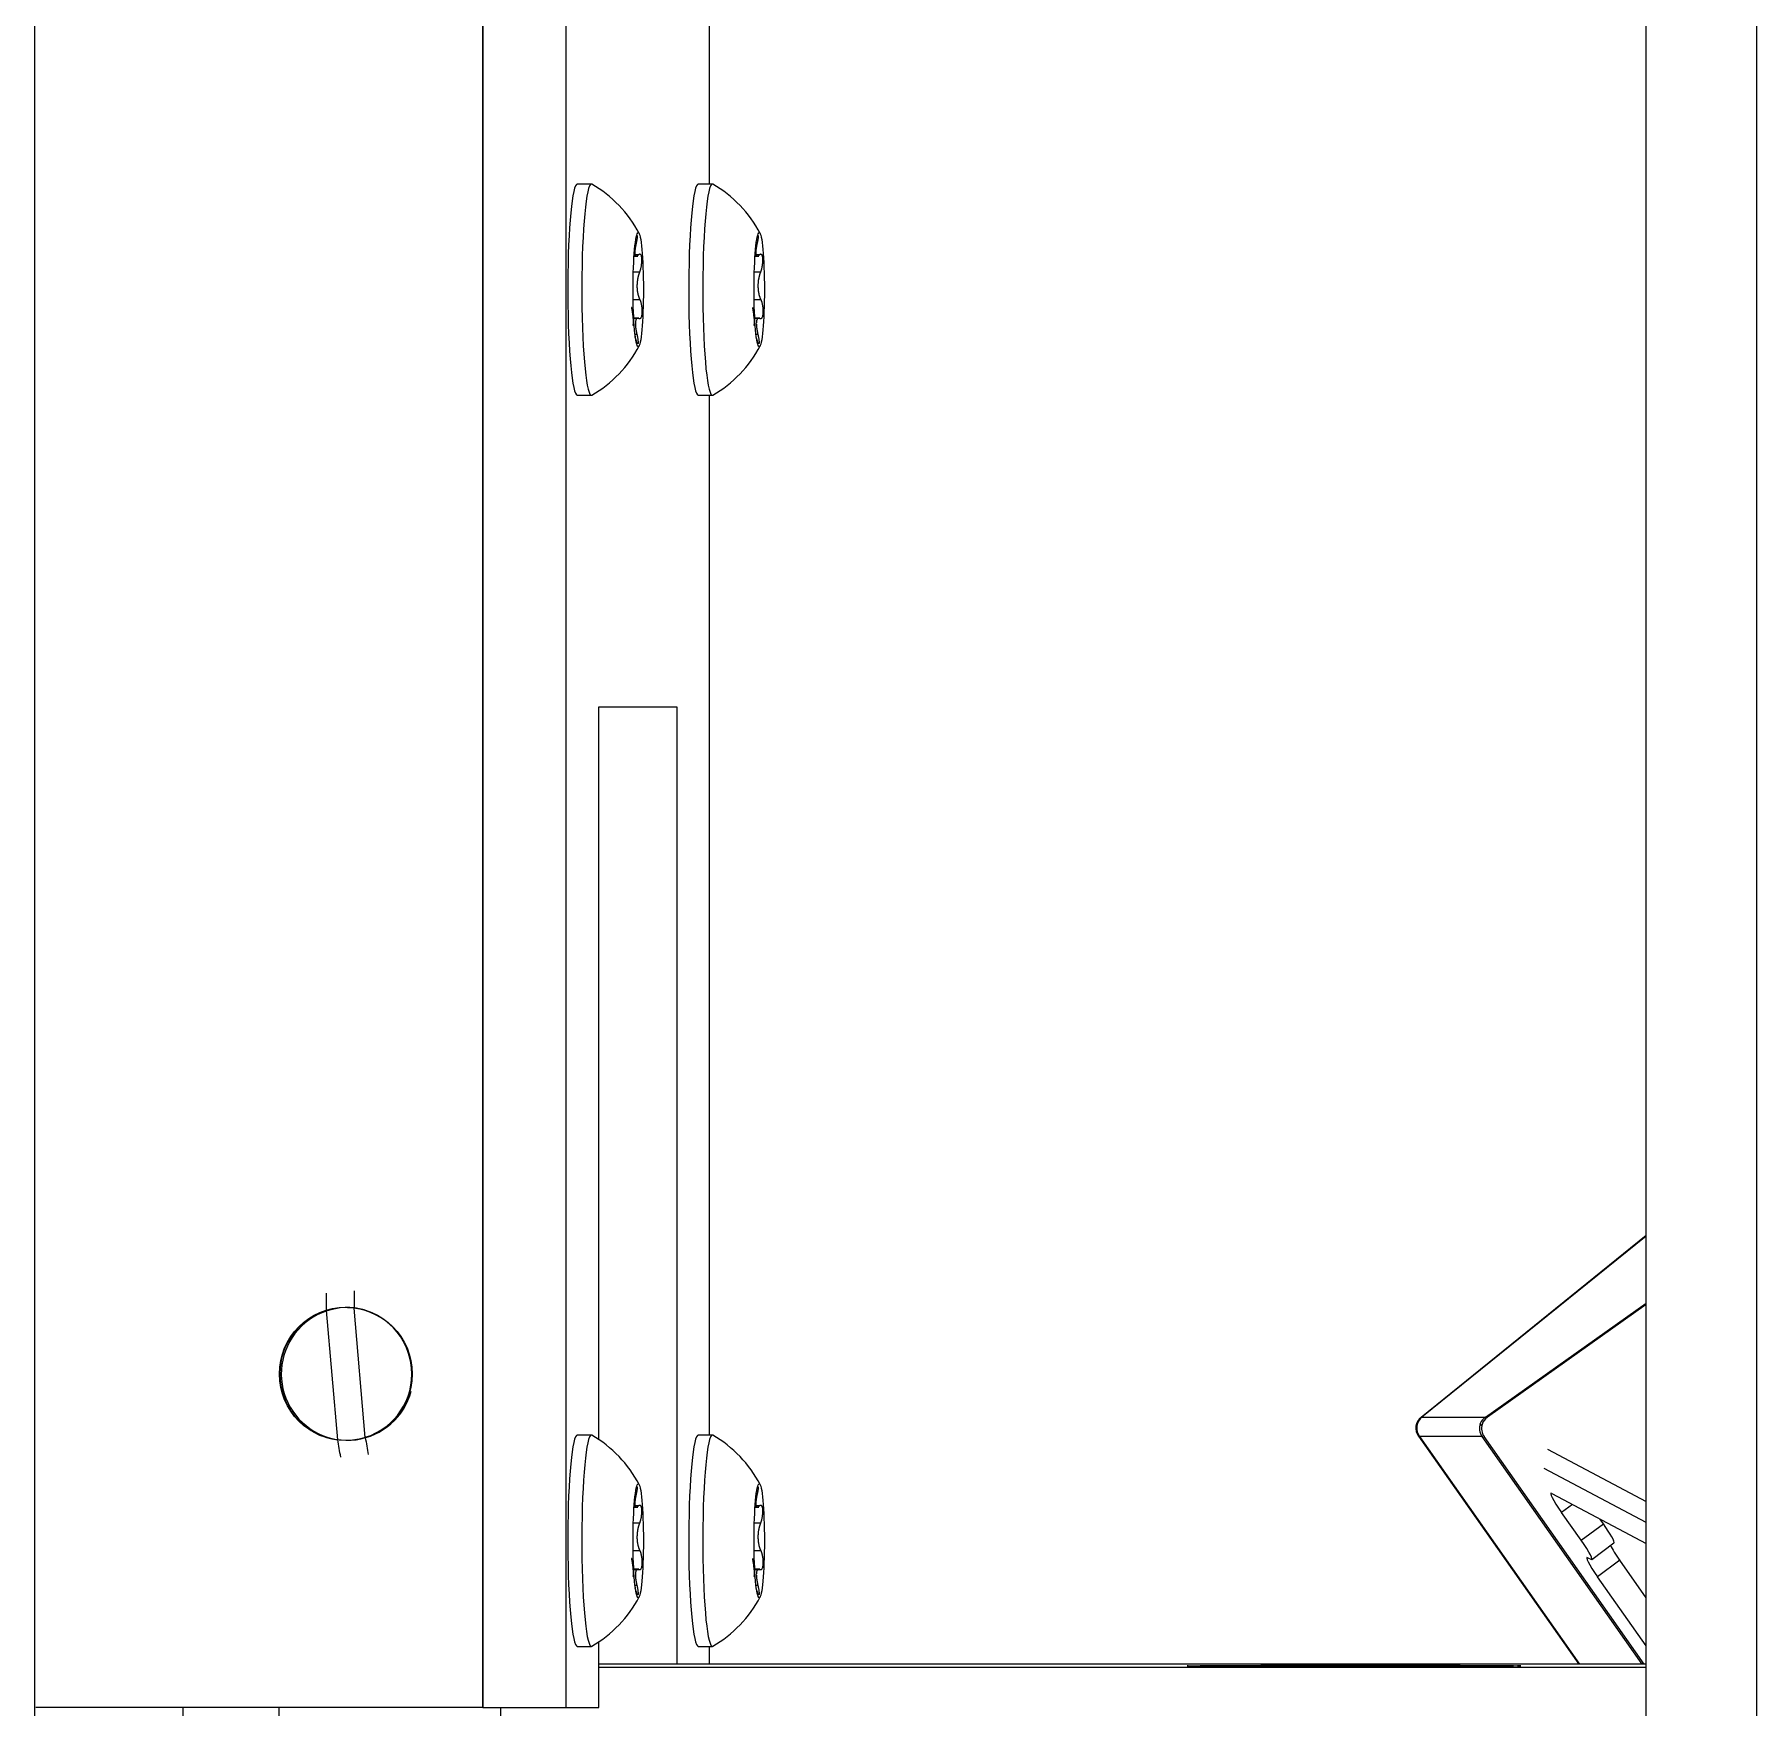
# Model space of a CAD drawing. Header units: millimetres. Extents: x -187347 to 135007, y -6415 to 292048.
# Drawn here: x -51170.2 to -51108.3, y 27214 to 27274.2 of the extents above; entities that cross this region are included whole.
import ezdxf

# ---------------------------------------------------------------- set-up
doc = ezdxf.new("R2010")
doc.units = ezdxf.units.MM
doc.header["$LTSCALE"] = 100
doc.layers.get('0').update_dxf_attribs({"lineweight": 18})
doc.layers.add('Layout CAT2', color=6, linetype='Continuous')

# ---------------------------------------------------------------- blocks, each defined once
blk = doc.blocks.new('643h346h634')
at = {"color": 0}
for p, q in [((17654.747, -876.401), (17654.747, -1676.401)), ((17650.782, -1676.398), (17650.782, -1420.782)), ((17592.813, -1459.487), (17592.813, -1605.252)), ((17608.942, -1473.252), (17608.942, -1575.252)), ((17608.942, -1575.252), (17608.942, -1473.252)), ((17611.929, -1473.252), (17611.929, -1575.252)), ((17617.096, -1520.453), (17617.096, -1483.054)), ((17612.337, -1520.452), (17612.307, -1520.467)), ((17612.337, -1520.452), (17612.337, -1520.452)), ((17612.843, -1520.452), (17612.337, -1520.452)), ((17612.843, -1520.452), (17612.813, -1520.467)), ((17612.861, -1520.458), (17612.843, -1520.452)), ((17616.688, -1520.452), (17616.658, -1520.467)), ((17616.688, -1520.452), (17616.688, -1520.452)), ((17617.193, -1520.452), (17616.688, -1520.452)), ((17617.193, -1520.452), (17617.163, -1520.467)), ((17617.211, -1520.458), (17617.193, -1520.452)), ((17614.454, -1522.576), (17614.421, -1522.576)), ((17618.805, -1522.576), (17618.772, -1522.576)), ((17614.378, -1523.043), (17614.518, -1523.043)), ((17614.536, -1522.995), (17614.381, -1522.995)), ((17618.729, -1523.043), (17618.868, -1523.043)), ((17618.886, -1522.995), (17618.732, -1522.995)), ((17614.575, -1523.617), (17614.351, -1523.617)), ((17618.926, -1523.617), (17618.702, -1523.617)), ((17614.345, -1524.606), (17614.583, -1524.606)), ((17618.696, -1524.606), (17618.934, -1524.606)), ((17614.546, -1525.28), (17614.367, -1525.28)), ((17614.554, -1525.294), (17614.368, -1525.294)), ((17618.897, -1525.28), (17618.718, -1525.28)), ((17618.904, -1525.294), (17618.719, -1525.294)), ((17614.48, -1525.863), (17614.413, -1525.863)), ((17618.831, -1525.863), (17618.764, -1525.863)), ((17612.337, -1528.052), (17612.843, -1528.052)), ((17616.688, -1528.052), (17617.193, -1528.052)), ((17617.096, -1565.451), (17617.096, -1528.052)), ((17613.108, -1565.611), (17613.108, -1539.252)), ((17613.108, -1539.252), (17615.917, -1539.252)), ((17615.917, -1539.252), (17615.917, -1573.69)), ((17650.782, -1558.276), (17642.68, -1564.816)), ((17650.782, -1558.292), (17642.713, -1564.805)), ((17644.998, -1564.805), (17650.782, -1560.702)), ((17603.719, -1565.621), (17603.313, -1560.971)), ((17604.068, -1560.866), (17604.306, -1560.866)), ((17604.711, -1565.533), (17604.306, -1560.884)), ((17650.782, -1560.755), (17645.067, -1564.81)), ((17642.713, -1564.805), (17642.68, -1564.816)), ((17642.713, -1564.805), (17644.998, -1564.805)), ((17644.867, -1565.11), (17644.813, -1565.033)), ((17612.337, -1565.452), (17612.307, -1565.467)), ((17612.337, -1565.452), (17612.337, -1565.452)), ((17612.843, -1565.452), (17612.337, -1565.452)), ((17612.843, -1565.452), (17612.813, -1565.467)), ((17612.861, -1565.458), (17612.843, -1565.452)), ((17616.688, -1565.452), (17616.658, -1565.467)), ((17616.688, -1565.452), (17616.688, -1565.452)), ((17617.193, -1565.452), (17616.688, -1565.452)), ((17617.193, -1565.452), (17617.163, -1565.467)), ((17617.211, -1565.458), (17617.193, -1565.452)), ((17642.585, -1565.492), (17648.353, -1573.691)), ((17642.585, -1565.492), (17642.621, -1565.506)), ((17642.621, -1565.506), (17648.379, -1573.691)), ((17644.879, -1565.506), (17642.621, -1565.506)), ((17650.637, -1573.691), (17644.879, -1565.506)), ((17650.709, -1573.691), (17644.95, -1565.506)), ((17647.229, -1565.957), (17650.782, -1567.842)), ((17650.782, -1568.599), (17647.113, -1566.653)), ((17647.386, -1567.549), (17650.782, -1569.35)), ((17614.378, -1568.043), (17614.518, -1568.043)), ((17614.536, -1567.995), (17614.381, -1567.995)), ((17614.454, -1567.576), (17614.421, -1567.576)), ((17618.729, -1568.043), (17618.868, -1568.043)), ((17618.886, -1567.995), (17618.732, -1567.995)), ((17618.805, -1567.576), (17618.772, -1567.576)), ((17648.13, -1567.943), (17647.736, -1568.235)), ((17614.575, -1568.617), (17614.351, -1568.617)), ((17618.926, -1568.617), (17618.702, -1568.617)), ((17648.438, -1569.233), (17647.736, -1568.235)), ((17648.438, -1569.233), (17649.237, -1568.642)), ((17649.237, -1568.642), (17649.113, -1568.465)), ((17648.82, -1569.924), (17649.62, -1569.333)), ((17614.345, -1569.606), (17614.583, -1569.606)), ((17618.696, -1569.606), (17618.934, -1569.606)), ((17648.681, -1569.863), (17648.787, -1569.919)), ((17649.83, -1569.957), (17649.031, -1570.549)), ((17650.782, -1571.311), (17649.83, -1569.957)), ((17614.546, -1570.28), (17614.367, -1570.28)), ((17614.554, -1570.294), (17614.368, -1570.294)), ((17618.897, -1570.28), (17618.718, -1570.28)), ((17618.904, -1570.294), (17618.719, -1570.294)), ((17650.782, -1573.038), (17649.031, -1570.549)), ((17614.48, -1570.863), (17614.413, -1570.863)), ((17618.831, -1570.863), (17618.764, -1570.863)), ((17612.337, -1573.052), (17612.843, -1573.052)), ((17613.108, -1575.252), (17613.108, -1572.893)), ((17616.688, -1573.052), (17617.193, -1573.052)), ((17617.096, -1573.691), (17617.096, -1573.051)), ((17650.783, -1573.691), (17613.109, -1573.691)), ((17650.783, -1573.814), (17613.109, -1573.814)), ((17608.942, -1575.252), (17592.858, -1575.252)), ((17598.16, -1590.251), (17598.16, -1575.251)), ((17601.605, -1575.251), (17601.605, -1605.25)), ((17608.942, -1575.252), (17611.929, -1575.252)), ((17609.572, -1575.251), (17609.572, -1605.25)), ((17611.929, -1575.252), (17613.108, -1575.252))]:
    blk.add_line(p, q, dxfattribs=at)
for centre, radius, start, end in [((17610.673, -1524.252), 4.38, 27.45506, 60.03825), ((17615.024, -1524.252), 4.38, 27.45506, 60.03825), ((17610.673, -1524.252), 4.38, 299.96175, 332.54494), ((17615.024, -1524.252), 4.38, 299.96175, 332.54494), ((17642.994, -1565.205), 0.5, 128.90928, 215.12651), ((17610.673, -1569.252), 4.38, 27.45506, 60.03825), ((17615.024, -1569.252), 4.38, 27.45506, 60.03825), ((17610.673, -1569.252), 4.38, 299.96175, 332.54494), ((17615.024, -1569.252), 4.38, 299.96175, 332.54494)]:
    blk.add_arc(centre, radius, start, end, dxfattribs=at)
for centre, major_axis, ratio, start_param, end_param in [((17612.337, -1524.252), (0, 3.8), 0.090637, 0.087267, 3.14168), ((17612.843, -1524.252), (0, 3.8), 0.090637, 0.087267, 3.193811), ((17616.688, -1524.252), (0, 3.8), 0.090637, 0.087267, 3.14168), ((17617.193, -1524.252), (0, 3.8), 0.090637, 0.087267, 3.193811), ((17604.068, -1563.252), (0, -2.386), 0.995884, 2.879793, 7.592182), ((17604.012, -1563.252), (0, -2.386), 0.995884, 3.439935, 6.159376), ((17604.012, -1563.252), (0, -2.386), 0.995884, 0.298342, 3.017784), ((17642.994, -1565.205), (0, -0.5), 0.93358, 3.787364, 5.358161), ((17645.251, -1565.205), (0, 0.5), 0.93358, 1.220716, 2.216568), ((17645.279, -1565.205), (0.415, 0.313), 0.938679, 1.539709, 2.114654), ((17645.33, -1565.199), (0.066, 0.499), 0.936058, 1.429665, 2.348087), ((17645.348, -1565.209), (0.389, 0.318), 0.972322, 1.500484, 2.152858), ((17612.337, -1569.252), (0, 3.8), 0.090637, 0.087267, 3.14168), ((17612.843, -1569.252), (0, 3.8), 0.090637, 0.087267, 3.193811), ((17616.688, -1569.252), (0, 3.8), 0.090637, 0.087267, 3.14168), ((17617.193, -1569.252), (0, 3.8), 0.090637, 0.087267, 3.193811), ((17647.948, -1568.347), (-0.595, 0.804), 0.106327, 6.064547, 7.635343), ((17649.025, -1568.529), (-0.595, 0.804), 0.106327, 3.141614, 4.49375), ((17648.225, -1569.12), (0.595, -0.804), 0.106327, 6.064547, 7.635343), ((17649.243, -1570.661), (-0.595, 0.804), 0.106327, 6.064547, 7.635343), ((17650.042, -1570.07), (0.595, -0.804), 0.106327, 3.707812, 4.49375)]:
    blk.add_ellipse(centre, major_axis=major_axis, ratio=ratio, start_param=start_param, end_param=end_param, dxfattribs=at)
for centre, major_axis, ratio in [((17614.528, -1524.252), (0, 2.05), 0.090637), ((17618.879, -1524.252), (0, 2.05), 0.090637), ((17604.012, -1563.252), (0, -2.4), 0.995884), ((17614.528, -1569.252), (0, 2.05), 0.090637), ((17618.879, -1569.252), (0, 2.05), 0.090637), ((17640.271, -1573.753), (-6, -0.002), 0.004107)]:
    blk.add_ellipse(centre, major_axis=major_axis, ratio=ratio, dxfattribs=at)
for points, knots in [([(17614.486, -1522.31), (17614.486, -1522.31), (17614.487, -1522.309), (17614.488, -1522.309), (17614.489, -1522.308), (17614.489, -1522.308), (17614.49, -1522.309), (17614.491, -1522.309), (17614.491, -1522.31), (17614.492, -1522.311), (17614.492, -1522.313), (17614.492, -1522.314), (17614.493, -1522.316), (17614.493, -1522.318), (17614.494, -1522.325), (17614.493, -1522.341), (17614.49, -1522.373), (17614.485, -1522.414), (17614.479, -1522.45), (17614.474, -1522.478), (17614.471, -1522.493), (17614.468, -1522.509), (17614.465, -1522.525), (17614.461, -1522.542), (17614.458, -1522.559), (17614.455, -1522.57), (17614.454, -1522.576)], [0, 0, 0, 0, 0.019498, 0.038961, 0.058397, 0.077813, 0.097217, 0.116614, 0.136013, 0.155421, 0.174844, 0.194291, 0.213768, 0.233284, 0.252844, 0.378525, 0.504542, 0.627994, 0.751294, 0.787379, 0.823167, 0.858725, 0.894121, 0.929421, 0.964692, 1, 1, 1, 1]), ([(17618.837, -1522.31), (17618.837, -1522.31), (17618.838, -1522.309), (17618.838, -1522.309), (17618.839, -1522.308), (17618.84, -1522.308), (17618.841, -1522.309), (17618.841, -1522.309), (17618.842, -1522.31), (17618.842, -1522.311), (17618.843, -1522.313), (17618.843, -1522.314), (17618.843, -1522.316), (17618.844, -1522.318), (17618.844, -1522.325), (17618.844, -1522.341), (17618.841, -1522.373), (17618.836, -1522.414), (17618.83, -1522.45), (17618.825, -1522.478), (17618.822, -1522.493), (17618.819, -1522.509), (17618.815, -1522.525), (17618.812, -1522.542), (17618.808, -1522.559), (17618.806, -1522.57), (17618.805, -1522.576)], [0, 0, 0, 0, 0.019498, 0.038961, 0.058397, 0.077813, 0.097217, 0.116614, 0.136013, 0.155421, 0.174844, 0.194291, 0.213768, 0.233284, 0.252844, 0.378525, 0.504542, 0.627994, 0.751294, 0.787379, 0.823167, 0.858725, 0.894121, 0.929421, 0.964692, 1, 1, 1, 1]), ([(17614.454, -1522.576), (17614.453, -1522.58), (17614.451, -1522.588), (17614.449, -1522.601), (17614.446, -1522.613), (17614.443, -1522.625), (17614.441, -1522.637), (17614.439, -1522.649), (17614.436, -1522.661), (17614.434, -1522.672), (17614.432, -1522.683), (17614.43, -1522.695), (17614.428, -1522.705), (17614.426, -1522.716), (17614.424, -1522.727), (17614.422, -1522.737), (17614.421, -1522.748), (17614.419, -1522.758), (17614.417, -1522.768), (17614.416, -1522.778), (17614.415, -1522.787), (17614.413, -1522.797), (17614.412, -1522.806), (17614.409, -1522.83), (17614.406, -1522.866), (17614.404, -1522.909), (17614.405, -1522.948), (17614.409, -1522.98), (17614.416, -1523.006), (17614.426, -1523.025), (17614.439, -1523.038), (17614.451, -1523.043), (17614.461, -1523.044), (17614.467, -1523.043), (17614.473, -1523.042), (17614.48, -1523.039), (17614.487, -1523.036), (17614.495, -1523.032), (17614.502, -1523.027), (17614.51, -1523.02), (17614.519, -1523.013), (17614.527, -1523.005), (17614.533, -1522.998), (17614.536, -1522.995)], [0, 0, 0, 0, 0.012278, 0.024448, 0.036516, 0.048487, 0.060365, 0.072156, 0.083864, 0.095496, 0.107057, 0.118551, 0.129985, 0.141363, 0.152692, 0.163977, 0.175224, 0.186439, 0.197627, 0.208795, 0.219949, 0.231095, 0.242238, 0.253386, 0.315434, 0.376838, 0.437942, 0.498913, 0.55963, 0.620549, 0.681868, 0.743854, 0.766381, 0.788914, 0.811503, 0.834199, 0.85705, 0.880104, 0.903408, 0.927006, 0.950942, 0.97526, 1, 1, 1, 1]), ([(17614.536, -1522.995), (17614.537, -1522.994), (17614.539, -1522.991), (17614.542, -1522.988), (17614.546, -1522.985), (17614.549, -1522.982), (17614.552, -1522.979), (17614.556, -1522.977), (17614.559, -1522.975), (17614.562, -1522.973), (17614.565, -1522.971), (17614.568, -1522.97), (17614.572, -1522.969), (17614.58, -1522.967), (17614.592, -1522.968), (17614.608, -1522.98), (17614.622, -1523.002), (17614.633, -1523.035), (17614.641, -1523.077), (17614.646, -1523.128), (17614.649, -1523.185), (17614.647, -1523.248), (17614.643, -1523.314), (17614.636, -1523.373), (17614.628, -1523.424), (17614.619, -1523.467), (17614.612, -1523.5), (17614.605, -1523.525), (17614.601, -1523.541), (17614.596, -1523.558), (17614.591, -1523.573), (17614.586, -1523.588), (17614.581, -1523.603), (17614.577, -1523.612), (17614.575, -1523.617)], [0, 0, 0, 0, 0.0102, 0.020389, 0.030574, 0.04076, 0.050955, 0.061165, 0.071395, 0.081653, 0.091944, 0.102276, 0.112654, 0.123085, 0.183548, 0.244036, 0.306961, 0.368865, 0.430807, 0.493792, 0.557747, 0.620822, 0.684073, 0.748602, 0.790441, 0.832067, 0.87386, 0.892158, 0.910305, 0.928336, 0.946287, 0.964191, 0.982084, 1, 1, 1, 1]), ([(17618.805, -1522.576), (17618.804, -1522.58), (17618.802, -1522.588), (17618.799, -1522.601), (17618.797, -1522.613), (17618.794, -1522.625), (17618.792, -1522.637), (17618.789, -1522.649), (17618.787, -1522.661), (17618.785, -1522.672), (17618.782, -1522.683), (17618.78, -1522.695), (17618.778, -1522.705), (17618.776, -1522.716), (17618.775, -1522.727), (17618.773, -1522.737), (17618.771, -1522.748), (17618.77, -1522.758), (17618.768, -1522.768), (17618.767, -1522.778), (17618.765, -1522.787), (17618.764, -1522.797), (17618.763, -1522.806), (17618.76, -1522.83), (17618.756, -1522.866), (17618.755, -1522.909), (17618.756, -1522.948), (17618.76, -1522.98), (17618.767, -1523.006), (17618.777, -1523.025), (17618.789, -1523.038), (17618.801, -1523.043), (17618.811, -1523.044), (17618.817, -1523.043), (17618.824, -1523.042), (17618.831, -1523.039), (17618.838, -1523.036), (17618.845, -1523.032), (17618.853, -1523.027), (17618.861, -1523.02), (17618.869, -1523.013), (17618.878, -1523.005), (17618.883, -1522.998), (17618.886, -1522.995)], [0, 0, 0, 0, 0.012278, 0.024448, 0.036516, 0.048487, 0.060365, 0.072156, 0.083864, 0.095496, 0.107057, 0.118551, 0.129985, 0.141363, 0.152692, 0.163977, 0.175224, 0.186439, 0.197627, 0.208795, 0.219949, 0.231095, 0.242238, 0.253386, 0.315434, 0.376838, 0.437942, 0.498913, 0.55963, 0.620549, 0.681868, 0.743854, 0.766381, 0.788914, 0.811503, 0.834199, 0.85705, 0.880104, 0.903408, 0.927006, 0.950942, 0.97526, 1, 1, 1, 1]), ([(17618.886, -1522.995), (17618.887, -1522.994), (17618.89, -1522.991), (17618.893, -1522.988), (17618.896, -1522.985), (17618.9, -1522.982), (17618.903, -1522.979), (17618.906, -1522.977), (17618.909, -1522.975), (17618.913, -1522.973), (17618.916, -1522.971), (17618.919, -1522.97), (17618.922, -1522.969), (17618.93, -1522.967), (17618.943, -1522.968), (17618.958, -1522.98), (17618.972, -1523.002), (17618.983, -1523.035), (17618.992, -1523.077), (17618.997, -1523.128), (17618.999, -1523.185), (17618.998, -1523.248), (17618.993, -1523.314), (17618.986, -1523.373), (17618.978, -1523.424), (17618.97, -1523.467), (17618.962, -1523.5), (17618.956, -1523.525), (17618.951, -1523.541), (17618.947, -1523.558), (17618.942, -1523.573), (17618.936, -1523.588), (17618.931, -1523.603), (17618.928, -1523.612), (17618.926, -1523.617)], [0, 0, 0, 0, 0.0102, 0.020389, 0.030574, 0.04076, 0.050955, 0.061165, 0.071395, 0.081653, 0.091944, 0.102276, 0.112654, 0.123085, 0.183548, 0.244036, 0.306961, 0.368865, 0.430807, 0.493792, 0.557747, 0.620822, 0.684073, 0.748602, 0.790441, 0.832067, 0.87386, 0.892158, 0.910305, 0.928336, 0.946287, 0.964191, 0.982084, 1, 1, 1, 1]), ([(17614.575, -1523.617), (17614.574, -1523.62), (17614.571, -1523.627), (17614.567, -1523.637), (17614.563, -1523.647), (17614.56, -1523.658), (17614.556, -1523.668), (17614.553, -1523.679), (17614.549, -1523.689), (17614.546, -1523.7), (17614.542, -1523.711), (17614.539, -1523.721), (17614.536, -1523.732), (17614.533, -1523.743), (17614.53, -1523.754), (17614.527, -1523.765), (17614.524, -1523.776), (17614.522, -1523.788), (17614.519, -1523.799), (17614.516, -1523.81), (17614.514, -1523.822), (17614.512, -1523.833), (17614.509, -1523.845), (17614.504, -1523.875), (17614.496, -1523.923), (17614.488, -1523.991), (17614.483, -1524.06), (17614.482, -1524.128), (17614.484, -1524.196), (17614.49, -1524.263), (17614.498, -1524.328), (17614.508, -1524.377), (17614.515, -1524.412), (17614.521, -1524.434), (17614.526, -1524.455), (17614.532, -1524.475), (17614.538, -1524.495), (17614.545, -1524.515), (17614.552, -1524.534), (17614.559, -1524.553), (17614.567, -1524.571), (17614.575, -1524.589), (17614.58, -1524.6), (17614.583, -1524.606)], [0, 0, 0, 0, 0.012257, 0.024407, 0.036454, 0.048405, 0.060262, 0.072033, 0.083721, 0.095333, 0.106873, 0.118347, 0.12976, 0.141118, 0.152426, 0.16369, 0.174915, 0.186108, 0.197275, 0.208421, 0.219552, 0.230674, 0.241794, 0.252918, 0.314957, 0.376375, 0.437487, 0.49846, 0.559222, 0.620186, 0.681581, 0.743641, 0.766187, 0.788738, 0.811346, 0.83406, 0.85693, 0.880003, 0.903325, 0.926943, 0.9509, 0.975238, 1, 1, 1, 1]), ([(17618.926, -1523.617), (17618.924, -1523.62), (17618.922, -1523.627), (17618.918, -1523.637), (17618.914, -1523.647), (17618.91, -1523.658), (17618.907, -1523.668), (17618.903, -1523.679), (17618.9, -1523.689), (17618.896, -1523.7), (17618.893, -1523.711), (17618.89, -1523.721), (17618.887, -1523.732), (17618.884, -1523.743), (17618.881, -1523.754), (17618.878, -1523.765), (17618.875, -1523.776), (17618.872, -1523.788), (17618.87, -1523.799), (17618.867, -1523.81), (17618.864, -1523.822), (17618.862, -1523.833), (17618.86, -1523.845), (17618.854, -1523.875), (17618.846, -1523.923), (17618.839, -1523.991), (17618.834, -1524.06), (17618.833, -1524.128), (17618.835, -1524.196), (17618.84, -1524.263), (17618.849, -1524.328), (17618.858, -1524.377), (17618.866, -1524.412), (17618.871, -1524.434), (17618.877, -1524.455), (17618.883, -1524.475), (17618.889, -1524.495), (17618.896, -1524.515), (17618.902, -1524.534), (17618.91, -1524.553), (17618.917, -1524.571), (17618.925, -1524.589), (17618.931, -1524.6), (17618.934, -1524.606)], [0, 0, 0, 0, 0.012257, 0.024407, 0.036454, 0.048405, 0.060262, 0.072033, 0.083721, 0.095333, 0.106873, 0.118347, 0.12976, 0.141118, 0.152426, 0.16369, 0.174915, 0.186108, 0.197275, 0.208421, 0.219552, 0.230674, 0.241794, 0.252918, 0.314957, 0.376375, 0.437487, 0.49846, 0.559222, 0.620186, 0.681581, 0.743641, 0.766187, 0.788738, 0.811346, 0.83406, 0.85693, 0.880003, 0.903325, 0.926943, 0.9509, 0.975238, 1, 1, 1, 1]), ([(17614.583, -1524.606), (17614.584, -1524.608), (17614.586, -1524.612), (17614.589, -1524.619), (17614.593, -1524.626), (17614.596, -1524.633), (17614.599, -1524.641), (17614.602, -1524.649), (17614.605, -1524.656), (17614.607, -1524.665), (17614.61, -1524.673), (17614.613, -1524.681), (17614.616, -1524.69), (17614.623, -1524.713), (17614.633, -1524.753), (17614.645, -1524.814), (17614.654, -1524.878), (17614.66, -1524.944), (17614.663, -1525.009), (17614.662, -1525.072), (17614.659, -1525.13), (17614.651, -1525.183), (17614.641, -1525.227), (17614.629, -1525.258), (17614.617, -1525.279), (17614.606, -1525.291), (17614.596, -1525.298), (17614.589, -1525.301), (17614.583, -1525.302), (17614.577, -1525.302), (17614.572, -1525.301), (17614.566, -1525.3), (17614.56, -1525.297), (17614.556, -1525.295), (17614.554, -1525.294)], [0, 0, 0, 0, 0.010206, 0.020402, 0.030593, 0.040786, 0.050987, 0.061203, 0.071439, 0.081702, 0.091999, 0.102335, 0.112718, 0.123154, 0.183616, 0.244105, 0.306993, 0.368867, 0.430783, 0.493746, 0.557704, 0.620781, 0.684036, 0.748569, 0.790416, 0.832049, 0.873848, 0.892148, 0.910297, 0.92833, 0.946282, 0.964188, 0.982083, 1, 1, 1, 1]), ([(17618.934, -1524.606), (17618.935, -1524.608), (17618.937, -1524.612), (17618.94, -1524.619), (17618.943, -1524.626), (17618.946, -1524.633), (17618.949, -1524.641), (17618.952, -1524.649), (17618.955, -1524.656), (17618.958, -1524.665), (17618.961, -1524.673), (17618.964, -1524.681), (17618.966, -1524.69), (17618.973, -1524.713), (17618.984, -1524.753), (17618.996, -1524.814), (17619.005, -1524.878), (17619.011, -1524.944), (17619.014, -1525.009), (17619.013, -1525.072), (17619.009, -1525.13), (17619.002, -1525.183), (17618.992, -1525.227), (17618.98, -1525.258), (17618.968, -1525.279), (17618.957, -1525.291), (17618.947, -1525.298), (17618.939, -1525.301), (17618.934, -1525.302), (17618.928, -1525.302), (17618.922, -1525.301), (17618.916, -1525.3), (17618.91, -1525.297), (17618.906, -1525.295), (17618.904, -1525.294)], [0, 0, 0, 0, 0.010206, 0.020402, 0.030593, 0.040786, 0.050987, 0.061203, 0.071439, 0.081702, 0.091999, 0.102335, 0.112718, 0.123154, 0.183616, 0.244105, 0.306993, 0.368867, 0.430783, 0.493746, 0.557704, 0.620781, 0.684036, 0.748569, 0.790416, 0.832049, 0.873848, 0.892148, 0.910297, 0.92833, 0.946282, 0.964188, 0.982083, 1, 1, 1, 1]), ([(17614.33, -1525.51), (17614.331, -1525.511), (17614.332, -1525.513), (17614.333, -1525.517), (17614.335, -1525.52), (17614.336, -1525.523), (17614.338, -1525.526), (17614.339, -1525.528), (17614.341, -1525.53), (17614.342, -1525.532), (17614.343, -1525.534), (17614.344, -1525.535), (17614.346, -1525.536), (17614.349, -1525.538), (17614.353, -1525.537), (17614.357, -1525.525), (17614.36, -1525.503), (17614.361, -1525.47), (17614.36, -1525.428), (17614.357, -1525.377), (17614.353, -1525.32), (17614.348, -1525.257), (17614.341, -1525.191), (17614.333, -1525.132), (17614.326, -1525.08), (17614.32, -1525.038), (17614.314, -1525.005), (17614.31, -1524.98), (17614.307, -1524.963), (17614.304, -1524.947), (17614.3, -1524.932), (17614.297, -1524.916), (17614.294, -1524.902), (17614.292, -1524.893), (17614.291, -1524.888)], [0, 0, 0, 0, 0.010206, 0.020402, 0.030593, 0.040786, 0.050987, 0.061203, 0.071439, 0.081702, 0.091999, 0.102335, 0.112718, 0.123154, 0.183616, 0.244105, 0.306993, 0.368867, 0.430783, 0.493746, 0.557704, 0.620781, 0.684036, 0.748569, 0.790416, 0.832049, 0.873848, 0.892148, 0.910297, 0.92833, 0.946282, 0.964188, 0.982083, 1, 1, 1, 1]), ([(17614.554, -1525.294), (17614.552, -1525.293), (17614.55, -1525.291), (17614.545, -1525.289), (17614.541, -1525.287), (17614.537, -1525.285), (17614.533, -1525.283), (17614.529, -1525.282), (17614.525, -1525.281), (17614.521, -1525.28), (17614.517, -1525.28), (17614.513, -1525.279), (17614.509, -1525.279), (17614.506, -1525.28), (17614.502, -1525.28), (17614.499, -1525.281), (17614.495, -1525.282), (17614.492, -1525.283), (17614.489, -1525.284), (17614.485, -1525.286), (17614.482, -1525.287), (17614.479, -1525.289), (17614.476, -1525.292), (17614.469, -1525.298), (17614.458, -1525.31), (17614.445, -1525.334), (17614.435, -1525.365), (17614.429, -1525.401), (17614.425, -1525.443), (17614.424, -1525.491), (17614.427, -1525.543), (17614.431, -1525.587), (17614.435, -1525.621), (17614.438, -1525.643), (17614.442, -1525.666), (17614.445, -1525.688), (17614.449, -1525.712), (17614.454, -1525.735), (17614.458, -1525.76), (17614.463, -1525.785), (17614.469, -1525.81), (17614.474, -1525.836), (17614.478, -1525.854), (17614.48, -1525.863)], [0, 0, 0, 0, 0.012278, 0.024448, 0.036516, 0.048487, 0.060365, 0.072156, 0.083864, 0.095496, 0.107057, 0.118551, 0.129985, 0.141363, 0.152692, 0.163977, 0.175224, 0.186439, 0.197627, 0.208795, 0.219949, 0.231095, 0.242238, 0.253386, 0.315434, 0.376838, 0.437942, 0.498913, 0.55963, 0.620549, 0.681868, 0.743854, 0.766381, 0.788914, 0.811503, 0.834199, 0.85705, 0.880104, 0.903408, 0.927006, 0.950942, 0.97526, 1, 1, 1, 1]), ([(17618.681, -1525.51), (17618.681, -1525.511), (17618.682, -1525.513), (17618.684, -1525.517), (17618.685, -1525.52), (17618.687, -1525.523), (17618.688, -1525.526), (17618.69, -1525.528), (17618.691, -1525.53), (17618.692, -1525.532), (17618.694, -1525.534), (17618.695, -1525.535), (17618.696, -1525.536), (17618.699, -1525.538), (17618.704, -1525.537), (17618.708, -1525.525), (17618.71, -1525.503), (17618.711, -1525.47), (17618.71, -1525.428), (17618.708, -1525.377), (17618.704, -1525.32), (17618.698, -1525.257), (17618.691, -1525.191), (17618.684, -1525.132), (17618.677, -1525.08), (17618.67, -1525.038), (17618.665, -1525.005), (17618.66, -1524.98), (17618.657, -1524.963), (17618.654, -1524.947), (17618.651, -1524.932), (17618.648, -1524.916), (17618.645, -1524.902), (17618.642, -1524.893), (17618.641, -1524.888)], [0, 0, 0, 0, 0.010206, 0.020402, 0.030593, 0.040786, 0.050987, 0.061203, 0.071439, 0.081702, 0.091999, 0.102335, 0.112718, 0.123154, 0.183616, 0.244105, 0.306993, 0.368867, 0.430783, 0.493746, 0.557704, 0.620781, 0.684036, 0.748569, 0.790416, 0.832049, 0.873848, 0.892148, 0.910297, 0.92833, 0.946282, 0.964188, 0.982083, 1, 1, 1, 1]), ([(17618.904, -1525.294), (17618.903, -1525.293), (17618.9, -1525.291), (17618.896, -1525.289), (17618.892, -1525.287), (17618.887, -1525.285), (17618.883, -1525.283), (17618.879, -1525.282), (17618.875, -1525.281), (17618.871, -1525.28), (17618.867, -1525.28), (17618.864, -1525.279), (17618.86, -1525.279), (17618.856, -1525.28), (17618.853, -1525.28), (17618.849, -1525.281), (17618.846, -1525.282), (17618.842, -1525.283), (17618.839, -1525.284), (17618.836, -1525.286), (17618.833, -1525.287), (17618.83, -1525.289), (17618.827, -1525.292), (17618.819, -1525.298), (17618.808, -1525.31), (17618.796, -1525.334), (17618.786, -1525.365), (17618.779, -1525.401), (17618.775, -1525.443), (17618.775, -1525.491), (17618.778, -1525.543), (17618.782, -1525.587), (17618.786, -1525.621), (17618.789, -1525.643), (17618.792, -1525.666), (17618.796, -1525.688), (17618.8, -1525.712), (17618.804, -1525.735), (17618.809, -1525.76), (17618.814, -1525.785), (17618.819, -1525.81), (17618.825, -1525.836), (17618.829, -1525.854), (17618.831, -1525.863)], [0, 0, 0, 0, 0.012278, 0.024448, 0.036516, 0.048487, 0.060365, 0.072156, 0.083864, 0.095496, 0.107057, 0.118551, 0.129985, 0.141363, 0.152692, 0.163977, 0.175224, 0.186439, 0.197627, 0.208795, 0.219949, 0.231095, 0.242238, 0.253386, 0.315434, 0.376838, 0.437942, 0.498913, 0.55963, 0.620549, 0.681868, 0.743854, 0.766381, 0.788914, 0.811503, 0.834199, 0.85705, 0.880104, 0.903408, 0.927006, 0.950942, 0.97526, 1, 1, 1, 1]), ([(17614.48, -1525.863), (17614.481, -1525.866), (17614.483, -1525.873), (17614.485, -1525.884), (17614.487, -1525.894), (17614.489, -1525.904), (17614.491, -1525.914), (17614.493, -1525.924), (17614.495, -1525.934), (17614.497, -1525.944), (17614.499, -1525.954), (17614.501, -1525.964), (17614.503, -1525.974), (17614.507, -1525.999), (17614.514, -1526.038), (17614.52, -1526.086), (17614.523, -1526.128), (17614.524, -1526.161), (17614.522, -1526.184), (17614.518, -1526.196), (17614.511, -1526.198), (17614.501, -1526.188), (17614.49, -1526.166), (17614.478, -1526.137), (17614.466, -1526.107), (17614.456, -1526.077), (17614.448, -1526.05), (17614.441, -1526.028), (17614.436, -1526.013), (17614.431, -1525.997), (17614.426, -1525.98), (17614.421, -1525.964), (17614.417, -1525.947), (17614.413, -1525.935), (17614.412, -1525.929)], [0, 0, 0, 0, 0.0102, 0.020389, 0.030574, 0.04076, 0.050955, 0.061165, 0.071395, 0.081653, 0.091944, 0.102276, 0.112654, 0.123085, 0.183548, 0.244036, 0.306961, 0.368865, 0.430807, 0.493792, 0.557747, 0.620822, 0.684073, 0.748602, 0.790441, 0.832067, 0.87386, 0.892158, 0.910305, 0.928336, 0.946287, 0.964191, 0.982084, 1, 1, 1, 1]), ([(17618.831, -1525.863), (17618.832, -1525.866), (17618.833, -1525.873), (17618.835, -1525.884), (17618.838, -1525.894), (17618.84, -1525.904), (17618.842, -1525.914), (17618.844, -1525.924), (17618.846, -1525.934), (17618.848, -1525.944), (17618.85, -1525.954), (17618.852, -1525.964), (17618.853, -1525.974), (17618.858, -1525.999), (17618.864, -1526.038), (17618.87, -1526.086), (17618.874, -1526.128), (17618.875, -1526.161), (17618.873, -1526.184), (17618.868, -1526.196), (17618.861, -1526.198), (17618.852, -1526.188), (17618.84, -1526.166), (17618.828, -1526.137), (17618.817, -1526.107), (17618.807, -1526.077), (17618.798, -1526.05), (17618.791, -1526.028), (17618.787, -1526.013), (17618.782, -1525.997), (17618.777, -1525.98), (17618.772, -1525.964), (17618.767, -1525.947), (17618.764, -1525.935), (17618.762, -1525.929)], [0, 0, 0, 0, 0.0102, 0.020389, 0.030574, 0.04076, 0.050955, 0.061165, 0.071395, 0.081653, 0.091944, 0.102276, 0.112654, 0.123085, 0.183548, 0.244036, 0.306961, 0.368865, 0.430807, 0.493792, 0.557747, 0.620822, 0.684073, 0.748602, 0.790441, 0.832067, 0.87386, 0.892158, 0.910305, 0.928336, 0.946287, 0.964191, 0.982084, 1, 1, 1, 1]), ([(17614.486, -1567.31), (17614.486, -1567.31), (17614.487, -1567.309), (17614.488, -1567.309), (17614.489, -1567.308), (17614.489, -1567.308), (17614.49, -1567.309), (17614.491, -1567.309), (17614.491, -1567.31), (17614.492, -1567.311), (17614.492, -1567.313), (17614.492, -1567.314), (17614.493, -1567.316), (17614.493, -1567.318), (17614.494, -1567.325), (17614.493, -1567.341), (17614.49, -1567.373), (17614.485, -1567.414), (17614.479, -1567.45), (17614.474, -1567.478), (17614.471, -1567.493), (17614.468, -1567.509), (17614.465, -1567.525), (17614.461, -1567.542), (17614.458, -1567.559), (17614.455, -1567.57), (17614.454, -1567.576)], [0, 0, 0, 0, 0.019498, 0.038961, 0.058397, 0.077813, 0.097217, 0.116614, 0.136013, 0.155421, 0.174844, 0.194291, 0.213768, 0.233284, 0.252844, 0.378525, 0.504542, 0.627994, 0.751294, 0.787379, 0.823167, 0.858725, 0.894121, 0.929421, 0.964692, 1, 1, 1, 1]), ([(17618.837, -1567.31), (17618.837, -1567.31), (17618.838, -1567.309), (17618.838, -1567.309), (17618.839, -1567.308), (17618.84, -1567.308), (17618.841, -1567.309), (17618.841, -1567.309), (17618.842, -1567.31), (17618.842, -1567.311), (17618.843, -1567.313), (17618.843, -1567.314), (17618.843, -1567.316), (17618.844, -1567.318), (17618.844, -1567.325), (17618.844, -1567.341), (17618.841, -1567.373), (17618.836, -1567.414), (17618.83, -1567.45), (17618.825, -1567.478), (17618.822, -1567.493), (17618.819, -1567.509), (17618.815, -1567.525), (17618.812, -1567.542), (17618.808, -1567.559), (17618.806, -1567.57), (17618.805, -1567.576)], [0, 0, 0, 0, 0.019498, 0.038961, 0.058397, 0.077813, 0.097217, 0.116614, 0.136013, 0.155421, 0.174844, 0.194291, 0.213768, 0.233284, 0.252844, 0.378525, 0.504542, 0.627994, 0.751294, 0.787379, 0.823167, 0.858725, 0.894121, 0.929421, 0.964692, 1, 1, 1, 1]), ([(17614.454, -1567.576), (17614.453, -1567.58), (17614.451, -1567.588), (17614.449, -1567.601), (17614.446, -1567.613), (17614.443, -1567.625), (17614.441, -1567.637), (17614.439, -1567.649), (17614.436, -1567.661), (17614.434, -1567.672), (17614.432, -1567.683), (17614.43, -1567.695), (17614.428, -1567.705), (17614.426, -1567.716), (17614.424, -1567.727), (17614.422, -1567.737), (17614.421, -1567.748), (17614.419, -1567.758), (17614.417, -1567.768), (17614.416, -1567.778), (17614.415, -1567.787), (17614.413, -1567.797), (17614.412, -1567.806), (17614.409, -1567.83), (17614.406, -1567.866), (17614.404, -1567.909), (17614.405, -1567.948), (17614.409, -1567.98), (17614.416, -1568.006), (17614.426, -1568.025), (17614.439, -1568.038), (17614.451, -1568.043), (17614.461, -1568.044), (17614.467, -1568.043), (17614.473, -1568.042), (17614.48, -1568.039), (17614.487, -1568.036), (17614.495, -1568.032), (17614.502, -1568.027), (17614.51, -1568.02), (17614.519, -1568.013), (17614.527, -1568.005), (17614.533, -1567.998), (17614.536, -1567.995)], [0, 0, 0, 0, 0.012278, 0.024448, 0.036516, 0.048487, 0.060365, 0.072156, 0.083864, 0.095496, 0.107057, 0.118551, 0.129985, 0.141363, 0.152692, 0.163977, 0.175224, 0.186439, 0.197627, 0.208795, 0.219949, 0.231095, 0.242238, 0.253386, 0.315434, 0.376838, 0.437942, 0.498913, 0.55963, 0.620549, 0.681868, 0.743854, 0.766381, 0.788914, 0.811503, 0.834199, 0.85705, 0.880104, 0.903408, 0.927006, 0.950942, 0.97526, 1, 1, 1, 1]), ([(17614.536, -1567.995), (17614.537, -1567.994), (17614.539, -1567.991), (17614.542, -1567.988), (17614.546, -1567.985), (17614.549, -1567.982), (17614.552, -1567.979), (17614.556, -1567.977), (17614.559, -1567.975), (17614.562, -1567.973), (17614.565, -1567.971), (17614.568, -1567.97), (17614.572, -1567.969), (17614.58, -1567.967), (17614.592, -1567.968), (17614.608, -1567.98), (17614.622, -1568.002), (17614.633, -1568.035), (17614.641, -1568.077), (17614.646, -1568.128), (17614.649, -1568.185), (17614.647, -1568.248), (17614.643, -1568.314), (17614.636, -1568.373), (17614.628, -1568.424), (17614.619, -1568.467), (17614.612, -1568.5), (17614.605, -1568.525), (17614.601, -1568.541), (17614.596, -1568.558), (17614.591, -1568.573), (17614.586, -1568.588), (17614.581, -1568.603), (17614.577, -1568.612), (17614.575, -1568.617)], [0, 0, 0, 0, 0.0102, 0.020389, 0.030574, 0.04076, 0.050955, 0.061165, 0.071395, 0.081653, 0.091944, 0.102276, 0.112654, 0.123085, 0.183548, 0.244036, 0.306961, 0.368865, 0.430807, 0.493792, 0.557747, 0.620822, 0.684073, 0.748602, 0.790441, 0.832067, 0.87386, 0.892158, 0.910305, 0.928336, 0.946287, 0.964191, 0.982084, 1, 1, 1, 1]), ([(17618.805, -1567.576), (17618.804, -1567.58), (17618.802, -1567.588), (17618.799, -1567.601), (17618.797, -1567.613), (17618.794, -1567.625), (17618.792, -1567.637), (17618.789, -1567.649), (17618.787, -1567.661), (17618.785, -1567.672), (17618.782, -1567.683), (17618.78, -1567.695), (17618.778, -1567.705), (17618.776, -1567.716), (17618.775, -1567.727), (17618.773, -1567.737), (17618.771, -1567.748), (17618.77, -1567.758), (17618.768, -1567.768), (17618.767, -1567.778), (17618.765, -1567.787), (17618.764, -1567.797), (17618.763, -1567.806), (17618.76, -1567.83), (17618.756, -1567.866), (17618.755, -1567.909), (17618.756, -1567.948), (17618.76, -1567.98), (17618.767, -1568.006), (17618.777, -1568.025), (17618.789, -1568.038), (17618.801, -1568.043), (17618.811, -1568.044), (17618.817, -1568.043), (17618.824, -1568.042), (17618.831, -1568.039), (17618.838, -1568.036), (17618.845, -1568.032), (17618.853, -1568.027), (17618.861, -1568.02), (17618.869, -1568.013), (17618.878, -1568.005), (17618.883, -1567.998), (17618.886, -1567.995)], [0, 0, 0, 0, 0.012278, 0.024448, 0.036516, 0.048487, 0.060365, 0.072156, 0.083864, 0.095496, 0.107057, 0.118551, 0.129985, 0.141363, 0.152692, 0.163977, 0.175224, 0.186439, 0.197627, 0.208795, 0.219949, 0.231095, 0.242238, 0.253386, 0.315434, 0.376838, 0.437942, 0.498913, 0.55963, 0.620549, 0.681868, 0.743854, 0.766381, 0.788914, 0.811503, 0.834199, 0.85705, 0.880104, 0.903408, 0.927006, 0.950942, 0.97526, 1, 1, 1, 1]), ([(17618.886, -1567.995), (17618.887, -1567.994), (17618.89, -1567.991), (17618.893, -1567.988), (17618.896, -1567.985), (17618.9, -1567.982), (17618.903, -1567.979), (17618.906, -1567.977), (17618.909, -1567.975), (17618.913, -1567.973), (17618.916, -1567.971), (17618.919, -1567.97), (17618.922, -1567.969), (17618.93, -1567.967), (17618.943, -1567.968), (17618.958, -1567.98), (17618.972, -1568.002), (17618.983, -1568.035), (17618.992, -1568.077), (17618.997, -1568.128), (17618.999, -1568.185), (17618.998, -1568.248), (17618.993, -1568.314), (17618.986, -1568.373), (17618.978, -1568.424), (17618.97, -1568.467), (17618.962, -1568.5), (17618.956, -1568.525), (17618.951, -1568.541), (17618.947, -1568.558), (17618.942, -1568.573), (17618.936, -1568.588), (17618.931, -1568.603), (17618.928, -1568.612), (17618.926, -1568.617)], [0, 0, 0, 0, 0.0102, 0.020389, 0.030574, 0.04076, 0.050955, 0.061165, 0.071395, 0.081653, 0.091944, 0.102276, 0.112654, 0.123085, 0.183548, 0.244036, 0.306961, 0.368865, 0.430807, 0.493792, 0.557747, 0.620822, 0.684073, 0.748602, 0.790441, 0.832067, 0.87386, 0.892158, 0.910305, 0.928336, 0.946287, 0.964191, 0.982084, 1, 1, 1, 1]), ([(17614.575, -1568.617), (17614.574, -1568.62), (17614.571, -1568.627), (17614.567, -1568.637), (17614.563, -1568.647), (17614.56, -1568.658), (17614.556, -1568.668), (17614.553, -1568.679), (17614.549, -1568.689), (17614.546, -1568.7), (17614.542, -1568.711), (17614.539, -1568.721), (17614.536, -1568.732), (17614.533, -1568.743), (17614.53, -1568.754), (17614.527, -1568.765), (17614.524, -1568.776), (17614.522, -1568.788), (17614.519, -1568.799), (17614.516, -1568.81), (17614.514, -1568.822), (17614.512, -1568.833), (17614.509, -1568.845), (17614.504, -1568.875), (17614.496, -1568.923), (17614.488, -1568.991), (17614.483, -1569.06), (17614.482, -1569.128), (17614.484, -1569.196), (17614.49, -1569.263), (17614.498, -1569.328), (17614.508, -1569.377), (17614.515, -1569.412), (17614.521, -1569.434), (17614.526, -1569.455), (17614.532, -1569.475), (17614.538, -1569.495), (17614.545, -1569.515), (17614.552, -1569.534), (17614.559, -1569.553), (17614.567, -1569.571), (17614.575, -1569.589), (17614.58, -1569.6), (17614.583, -1569.606)], [0, 0, 0, 0, 0.012257, 0.024407, 0.036454, 0.048405, 0.060262, 0.072033, 0.083721, 0.095333, 0.106873, 0.118347, 0.12976, 0.141118, 0.152426, 0.16369, 0.174915, 0.186108, 0.197275, 0.208421, 0.219552, 0.230674, 0.241794, 0.252918, 0.314957, 0.376375, 0.437487, 0.49846, 0.559222, 0.620186, 0.681581, 0.743641, 0.766187, 0.788738, 0.811346, 0.83406, 0.85693, 0.880003, 0.903325, 0.926943, 0.9509, 0.975238, 1, 1, 1, 1]), ([(17618.926, -1568.617), (17618.924, -1568.62), (17618.922, -1568.627), (17618.918, -1568.637), (17618.914, -1568.647), (17618.91, -1568.658), (17618.907, -1568.668), (17618.903, -1568.679), (17618.9, -1568.689), (17618.896, -1568.7), (17618.893, -1568.711), (17618.89, -1568.721), (17618.887, -1568.732), (17618.884, -1568.743), (17618.881, -1568.754), (17618.878, -1568.765), (17618.875, -1568.776), (17618.872, -1568.788), (17618.87, -1568.799), (17618.867, -1568.81), (17618.864, -1568.822), (17618.862, -1568.833), (17618.86, -1568.845), (17618.854, -1568.875), (17618.846, -1568.923), (17618.839, -1568.991), (17618.834, -1569.06), (17618.833, -1569.128), (17618.835, -1569.196), (17618.84, -1569.263), (17618.849, -1569.328), (17618.858, -1569.377), (17618.866, -1569.412), (17618.871, -1569.434), (17618.877, -1569.455), (17618.883, -1569.475), (17618.889, -1569.495), (17618.896, -1569.515), (17618.902, -1569.534), (17618.91, -1569.553), (17618.917, -1569.571), (17618.925, -1569.589), (17618.931, -1569.6), (17618.934, -1569.606)], [0, 0, 0, 0, 0.012257, 0.024407, 0.036454, 0.048405, 0.060262, 0.072033, 0.083721, 0.095333, 0.106873, 0.118347, 0.12976, 0.141118, 0.152426, 0.16369, 0.174915, 0.186108, 0.197275, 0.208421, 0.219552, 0.230674, 0.241794, 0.252918, 0.314957, 0.376375, 0.437487, 0.49846, 0.559222, 0.620186, 0.681581, 0.743641, 0.766187, 0.788738, 0.811346, 0.83406, 0.85693, 0.880003, 0.903325, 0.926943, 0.9509, 0.975238, 1, 1, 1, 1]), ([(17614.33, -1570.51), (17614.331, -1570.511), (17614.332, -1570.513), (17614.333, -1570.517), (17614.335, -1570.52), (17614.336, -1570.523), (17614.338, -1570.526), (17614.339, -1570.528), (17614.341, -1570.53), (17614.342, -1570.532), (17614.343, -1570.534), (17614.344, -1570.535), (17614.346, -1570.536), (17614.349, -1570.538), (17614.353, -1570.537), (17614.357, -1570.525), (17614.36, -1570.503), (17614.361, -1570.47), (17614.36, -1570.428), (17614.357, -1570.377), (17614.353, -1570.32), (17614.348, -1570.257), (17614.341, -1570.191), (17614.333, -1570.132), (17614.326, -1570.08), (17614.32, -1570.038), (17614.314, -1570.005), (17614.31, -1569.98), (17614.307, -1569.963), (17614.304, -1569.947), (17614.3, -1569.932), (17614.297, -1569.916), (17614.294, -1569.902), (17614.292, -1569.893), (17614.291, -1569.888)], [0, 0, 0, 0, 0.010206, 0.020402, 0.030593, 0.040786, 0.050987, 0.061203, 0.071439, 0.081702, 0.091999, 0.102335, 0.112718, 0.123154, 0.183616, 0.244105, 0.306993, 0.368867, 0.430783, 0.493746, 0.557704, 0.620781, 0.684036, 0.748569, 0.790416, 0.832049, 0.873848, 0.892148, 0.910297, 0.92833, 0.946282, 0.964188, 0.982083, 1, 1, 1, 1]), ([(17614.583, -1569.606), (17614.584, -1569.608), (17614.586, -1569.612), (17614.589, -1569.619), (17614.593, -1569.626), (17614.596, -1569.633), (17614.599, -1569.641), (17614.602, -1569.649), (17614.605, -1569.656), (17614.607, -1569.665), (17614.61, -1569.673), (17614.613, -1569.681), (17614.616, -1569.69), (17614.623, -1569.713), (17614.633, -1569.753), (17614.645, -1569.814), (17614.654, -1569.878), (17614.66, -1569.944), (17614.663, -1570.009), (17614.662, -1570.072), (17614.659, -1570.13), (17614.651, -1570.183), (17614.641, -1570.227), (17614.629, -1570.258), (17614.617, -1570.279), (17614.606, -1570.291), (17614.596, -1570.298), (17614.589, -1570.301), (17614.583, -1570.302), (17614.577, -1570.302), (17614.572, -1570.301), (17614.566, -1570.3), (17614.56, -1570.297), (17614.556, -1570.295), (17614.554, -1570.294)], [0, 0, 0, 0, 0.010206, 0.020402, 0.030593, 0.040786, 0.050987, 0.061203, 0.071439, 0.081702, 0.091999, 0.102335, 0.112718, 0.123154, 0.183616, 0.244105, 0.306993, 0.368867, 0.430783, 0.493746, 0.557704, 0.620781, 0.684036, 0.748569, 0.790416, 0.832049, 0.873848, 0.892148, 0.910297, 0.92833, 0.946282, 0.964188, 0.982083, 1, 1, 1, 1]), ([(17618.681, -1570.51), (17618.681, -1570.511), (17618.682, -1570.513), (17618.684, -1570.517), (17618.685, -1570.52), (17618.687, -1570.523), (17618.688, -1570.526), (17618.69, -1570.528), (17618.691, -1570.53), (17618.692, -1570.532), (17618.694, -1570.534), (17618.695, -1570.535), (17618.696, -1570.536), (17618.699, -1570.538), (17618.704, -1570.537), (17618.708, -1570.525), (17618.71, -1570.503), (17618.711, -1570.47), (17618.71, -1570.428), (17618.708, -1570.377), (17618.704, -1570.32), (17618.698, -1570.257), (17618.691, -1570.191), (17618.684, -1570.132), (17618.677, -1570.08), (17618.67, -1570.038), (17618.665, -1570.005), (17618.66, -1569.98), (17618.657, -1569.963), (17618.654, -1569.947), (17618.651, -1569.932), (17618.648, -1569.916), (17618.645, -1569.902), (17618.642, -1569.893), (17618.641, -1569.888)], [0, 0, 0, 0, 0.010206, 0.020402, 0.030593, 0.040786, 0.050987, 0.061203, 0.071439, 0.081702, 0.091999, 0.102335, 0.112718, 0.123154, 0.183616, 0.244105, 0.306993, 0.368867, 0.430783, 0.493746, 0.557704, 0.620781, 0.684036, 0.748569, 0.790416, 0.832049, 0.873848, 0.892148, 0.910297, 0.92833, 0.946282, 0.964188, 0.982083, 1, 1, 1, 1]), ([(17618.934, -1569.606), (17618.935, -1569.608), (17618.937, -1569.612), (17618.94, -1569.619), (17618.943, -1569.626), (17618.946, -1569.633), (17618.949, -1569.641), (17618.952, -1569.649), (17618.955, -1569.656), (17618.958, -1569.665), (17618.961, -1569.673), (17618.964, -1569.681), (17618.966, -1569.69), (17618.973, -1569.713), (17618.984, -1569.753), (17618.996, -1569.814), (17619.005, -1569.878), (17619.011, -1569.944), (17619.014, -1570.009), (17619.013, -1570.072), (17619.009, -1570.13), (17619.002, -1570.183), (17618.992, -1570.227), (17618.98, -1570.258), (17618.968, -1570.279), (17618.957, -1570.291), (17618.947, -1570.298), (17618.939, -1570.301), (17618.934, -1570.302), (17618.928, -1570.302), (17618.922, -1570.301), (17618.916, -1570.3), (17618.91, -1570.297), (17618.906, -1570.295), (17618.904, -1570.294)], [0, 0, 0, 0, 0.010206, 0.020402, 0.030593, 0.040786, 0.050987, 0.061203, 0.071439, 0.081702, 0.091999, 0.102335, 0.112718, 0.123154, 0.183616, 0.244105, 0.306993, 0.368867, 0.430783, 0.493746, 0.557704, 0.620781, 0.684036, 0.748569, 0.790416, 0.832049, 0.873848, 0.892148, 0.910297, 0.92833, 0.946282, 0.964188, 0.982083, 1, 1, 1, 1]), ([(17614.554, -1570.294), (17614.552, -1570.293), (17614.55, -1570.291), (17614.545, -1570.289), (17614.541, -1570.287), (17614.537, -1570.285), (17614.533, -1570.283), (17614.529, -1570.282), (17614.525, -1570.281), (17614.521, -1570.28), (17614.517, -1570.28), (17614.513, -1570.279), (17614.509, -1570.279), (17614.506, -1570.28), (17614.502, -1570.28), (17614.499, -1570.281), (17614.495, -1570.282), (17614.492, -1570.283), (17614.489, -1570.284), (17614.485, -1570.286), (17614.482, -1570.287), (17614.479, -1570.289), (17614.476, -1570.292), (17614.469, -1570.298), (17614.458, -1570.31), (17614.445, -1570.334), (17614.435, -1570.365), (17614.429, -1570.401), (17614.425, -1570.443), (17614.424, -1570.491), (17614.427, -1570.543), (17614.431, -1570.587), (17614.435, -1570.621), (17614.438, -1570.643), (17614.442, -1570.666), (17614.445, -1570.688), (17614.449, -1570.712), (17614.454, -1570.735), (17614.458, -1570.76), (17614.463, -1570.785), (17614.469, -1570.81), (17614.474, -1570.836), (17614.478, -1570.854), (17614.48, -1570.863)], [0, 0, 0, 0, 0.012278, 0.024448, 0.036516, 0.048487, 0.060365, 0.072156, 0.083864, 0.095496, 0.107057, 0.118551, 0.129985, 0.141363, 0.152692, 0.163977, 0.175224, 0.186439, 0.197627, 0.208795, 0.219949, 0.231095, 0.242238, 0.253386, 0.315434, 0.376838, 0.437942, 0.498913, 0.55963, 0.620549, 0.681868, 0.743854, 0.766381, 0.788914, 0.811503, 0.834199, 0.85705, 0.880104, 0.903408, 0.927006, 0.950942, 0.97526, 1, 1, 1, 1]), ([(17618.904, -1570.294), (17618.903, -1570.293), (17618.9, -1570.291), (17618.896, -1570.289), (17618.892, -1570.287), (17618.887, -1570.285), (17618.883, -1570.283), (17618.879, -1570.282), (17618.875, -1570.281), (17618.871, -1570.28), (17618.867, -1570.28), (17618.864, -1570.279), (17618.86, -1570.279), (17618.856, -1570.28), (17618.853, -1570.28), (17618.849, -1570.281), (17618.846, -1570.282), (17618.842, -1570.283), (17618.839, -1570.284), (17618.836, -1570.286), (17618.833, -1570.287), (17618.83, -1570.289), (17618.827, -1570.292), (17618.819, -1570.298), (17618.808, -1570.31), (17618.796, -1570.334), (17618.786, -1570.365), (17618.779, -1570.401), (17618.775, -1570.443), (17618.775, -1570.491), (17618.778, -1570.543), (17618.782, -1570.587), (17618.786, -1570.621), (17618.789, -1570.643), (17618.792, -1570.666), (17618.796, -1570.688), (17618.8, -1570.712), (17618.804, -1570.735), (17618.809, -1570.76), (17618.814, -1570.785), (17618.819, -1570.81), (17618.825, -1570.836), (17618.829, -1570.854), (17618.831, -1570.863)], [0, 0, 0, 0, 0.012278, 0.024448, 0.036516, 0.048487, 0.060365, 0.072156, 0.083864, 0.095496, 0.107057, 0.118551, 0.129985, 0.141363, 0.152692, 0.163977, 0.175224, 0.186439, 0.197627, 0.208795, 0.219949, 0.231095, 0.242238, 0.253386, 0.315434, 0.376838, 0.437942, 0.498913, 0.55963, 0.620549, 0.681868, 0.743854, 0.766381, 0.788914, 0.811503, 0.834199, 0.85705, 0.880104, 0.903408, 0.927006, 0.950942, 0.97526, 1, 1, 1, 1]), ([(17614.48, -1570.863), (17614.481, -1570.866), (17614.483, -1570.873), (17614.485, -1570.884), (17614.487, -1570.894), (17614.489, -1570.904), (17614.491, -1570.914), (17614.493, -1570.924), (17614.495, -1570.934), (17614.497, -1570.944), (17614.499, -1570.954), (17614.501, -1570.964), (17614.503, -1570.974), (17614.507, -1570.999), (17614.514, -1571.038), (17614.52, -1571.086), (17614.523, -1571.128), (17614.524, -1571.161), (17614.522, -1571.184), (17614.518, -1571.196), (17614.511, -1571.198), (17614.501, -1571.188), (17614.49, -1571.166), (17614.478, -1571.137), (17614.466, -1571.107), (17614.456, -1571.077), (17614.448, -1571.05), (17614.441, -1571.028), (17614.436, -1571.013), (17614.431, -1570.997), (17614.426, -1570.98), (17614.421, -1570.964), (17614.417, -1570.947), (17614.413, -1570.935), (17614.412, -1570.929)], [0, 0, 0, 0, 0.0102, 0.020389, 0.030574, 0.04076, 0.050955, 0.061165, 0.071395, 0.081653, 0.091944, 0.102276, 0.112654, 0.123085, 0.183548, 0.244036, 0.306961, 0.368865, 0.430807, 0.493792, 0.557747, 0.620822, 0.684073, 0.748602, 0.790441, 0.832067, 0.87386, 0.892158, 0.910305, 0.928336, 0.946287, 0.964191, 0.982084, 1, 1, 1, 1]), ([(17618.831, -1570.863), (17618.832, -1570.866), (17618.833, -1570.873), (17618.835, -1570.884), (17618.838, -1570.894), (17618.84, -1570.904), (17618.842, -1570.914), (17618.844, -1570.924), (17618.846, -1570.934), (17618.848, -1570.944), (17618.85, -1570.954), (17618.852, -1570.964), (17618.853, -1570.974), (17618.858, -1570.999), (17618.864, -1571.038), (17618.87, -1571.086), (17618.874, -1571.128), (17618.875, -1571.161), (17618.873, -1571.184), (17618.868, -1571.196), (17618.861, -1571.198), (17618.852, -1571.188), (17618.84, -1571.166), (17618.828, -1571.137), (17618.817, -1571.107), (17618.807, -1571.077), (17618.798, -1571.05), (17618.791, -1571.028), (17618.787, -1571.013), (17618.782, -1570.997), (17618.777, -1570.98), (17618.772, -1570.964), (17618.767, -1570.947), (17618.764, -1570.935), (17618.762, -1570.929)], [0, 0, 0, 0, 0.0102, 0.020389, 0.030574, 0.04076, 0.050955, 0.061165, 0.071395, 0.081653, 0.091944, 0.102276, 0.112654, 0.123085, 0.183548, 0.244036, 0.306961, 0.368865, 0.430807, 0.493792, 0.557747, 0.620822, 0.684073, 0.748602, 0.790441, 0.832067, 0.87386, 0.892158, 0.910305, 0.928336, 0.946287, 0.964191, 0.982084, 1, 1, 1, 1])]:
    blk.add_open_spline(points, degree=3, knots=knots, dxfattribs=at)
for points in [[(17603.313, -1560.971), (17603.314, -1560.763), (17603.314, -1560.556), (17603.315, -1560.349)], [(17604.307, -1560.262), (17604.306, -1560.469), (17604.306, -1560.676), (17604.306, -1560.884)], [(17603.828, -1566.243), (17603.792, -1566.036), (17603.755, -1565.828), (17603.719, -1565.621)], [(17604.711, -1565.533), (17604.747, -1565.741), (17604.784, -1565.949), (17604.82, -1566.156)]]:
    blk.add_open_spline(points, degree=3, dxfattribs=at)

msp = doc.modelspace()

# ---------------------------------------------------------------- block references
at = {"layer": 'Layout CAT2'}
msp.add_blockref('643h346h634', (-68763.028, 28789.251, -3.449), dxfattribs=at)

doc.saveas('drawing.dxf')
